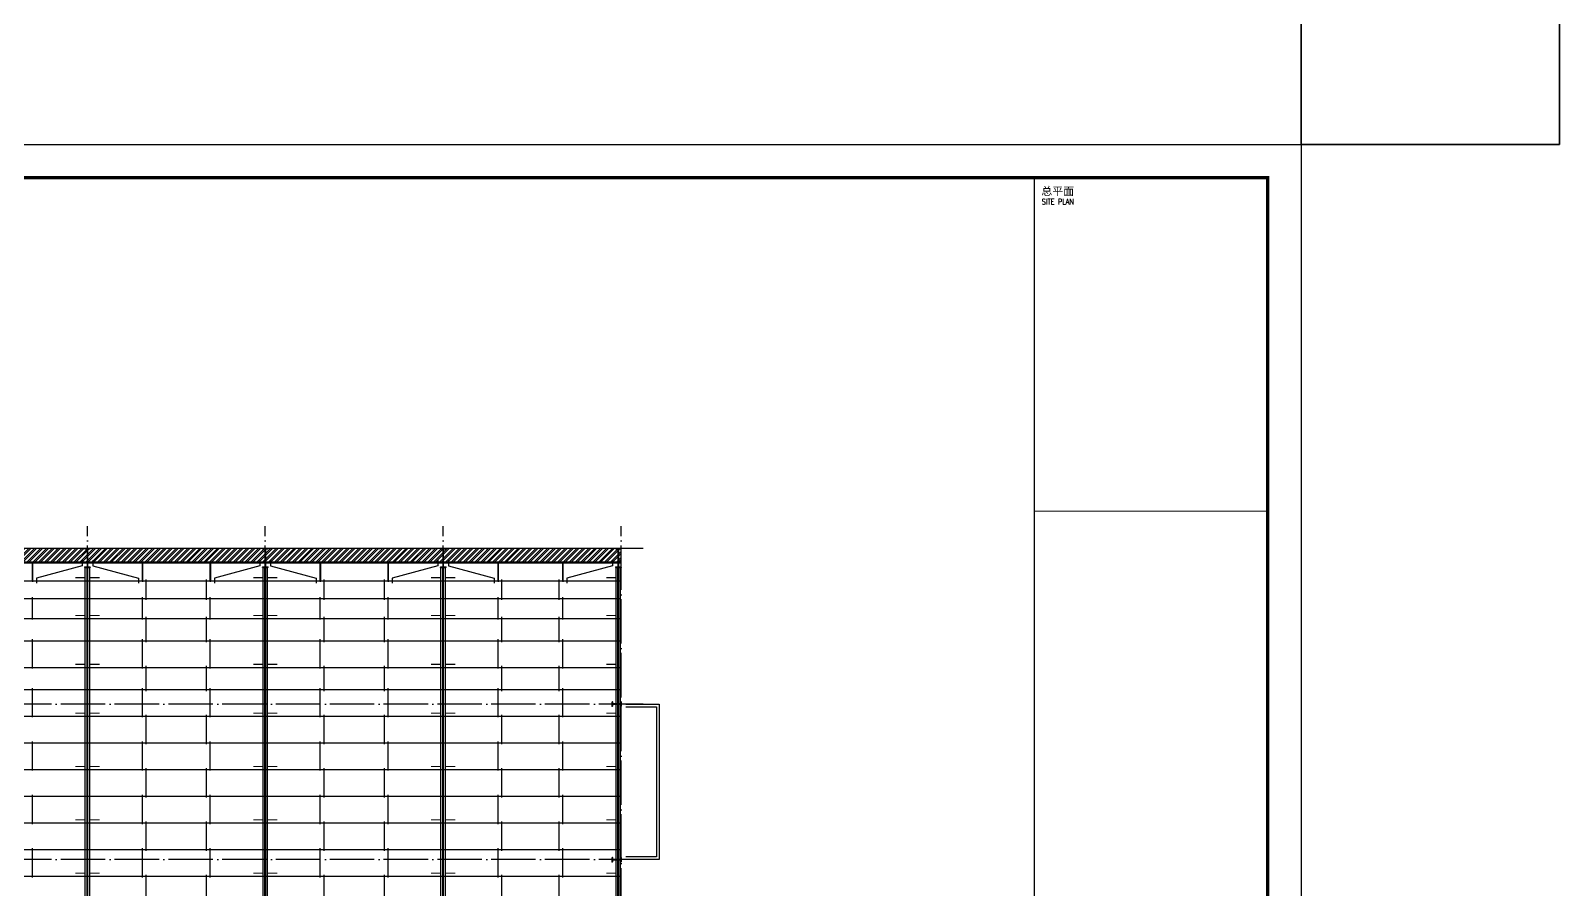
# Model space of a CAD drawing. Extents: x 293620 to 503924, y -252071 to 755100.
# Drawn here: x 435159 to 503924, y 219528 to 258169 of the extents above; entities that cross this region are included whole.
import ezdxf

# ---------------------------------------------------------------- set-up
doc = ezdxf.new("R2010")
doc.units = 0
doc.header["$LTSCALE"] = 1000
doc.header["$MEASUREMENT"] = 0
doc.linetypes.add('DASH', pattern=[0.35, 0.25, -0.1])
doc.linetypes.add('DOTE', pattern=[2.42, 2, -0.2, 0.02, -0.2])
for name, color, linetype in [('0 - 屋顶线', 150, 'Continuous'), ('3T_WOOD', 21, 'Continuous'), ('DOTE', 14, 'DOTE'), ('SURFACE', 6, 'Continuous'), ('TK', 4, 'Continuous'), ('屋面隅撑', 7, 'Continuous'), ('檩条拉条', 253, 'Continuous')]:
    doc.layers.add(name, color=color, linetype=linetype)
doc.layers.add('10', color=7, linetype='Continuous', lineweight=35)
doc.layers.add('Pkpm_柱子', color=3, linetype='Continuous', lineweight=35)
doc.styles.add('ROMANS', font='romans__.ttf', dxfattribs={"width": 0.65, "height": 231.275})
doc.styles.add('图签宋体', font='', dxfattribs={"height": 300})
doc.styles.get('图签宋体').set_extended_font_data('NSimSun')

# ---------------------------------------------------------------- blocks, each defined once
blk = doc.blocks.new('GeYuanFrame_66261317', base_point=(20.09, 4.53))
at = {"layer": 'TK'}
blk.add_lwpolyline([(20.09, 4.53), (20.09, 598.53), (861.09, 598.53), (861.09, 4.53)], close=True, dxfattribs=at)
at = {"layer": 'TK', "const_width": 1}
blk.add_lwpolyline([(45.09, 588.53), (851.09, 588.53), (851.09, 14.53), (45.09, 14.53)], close=True, dxfattribs=at)
at = {"layer": 'TK'}
for points, const_width in [([(781.09, 588.53), (781.09, 14.53)], 0.4), ([(781.09, 488.5), (851.09, 488.5)], 0.35)]:
    blk.add_lwpolyline(points, dxfattribs=dict(at, const_width=const_width))
at = {"layer": 'TK', "style": '图签宋体'}
blk.add_text('总平面', height=2.4, dxfattribs=at).set_placement((783.23, 583.28))
at = {"layer": 'TK', "style": 'ROMANS', "width": 0.76}
blk.add_text('SITE PLAN', height=1.697, dxfattribs=at).set_placement((783.35, 580.49))
blk = doc.blocks.new('AW3423W423423423')
at = {"layer": 'Pkpm_柱子'}
for points in [[(437837, 234869), (437837, 234857), (437722, 234857), (437722, 234031), (437837, 234031), (437837, 234019), (437597, 234019), (437597, 234031), (437712, 234031), (437712, 234857), (437597, 234857), (437597, 234869)], [(445837, 234869), (445837, 234857), (445722, 234857), (445722, 234031), (445837, 234031), (445837, 234019), (445597, 234019), (445597, 234031), (445712, 234031), (445712, 234857), (445597, 234857), (445597, 234869)], [(453837, 234869), (453837, 234857), (453722, 234857), (453722, 234031), (453837, 234031), (453837, 234019), (453597, 234019), (453597, 234031), (453712, 234031), (453712, 234857), (453597, 234857), (453597, 234869)], [(461717, 234869), (461717, 234857), (461602, 234857), (461602, 234031), (461717, 234031), (461717, 234019), (461477, 234019), (461477, 234031), (461592, 234031), (461592, 234857), (461477, 234857), (461477, 234869)], [(461317, 227969), (461329, 227969), (461329, 227874), (461705, 227874), (461705, 227969), (461717, 227969), (461717, 227769), (461705, 227769), (461705, 227864), (461329, 227864), (461329, 227769), (461317, 227769)], [(461317, 220969), (461329, 220969), (461329, 220874), (461705, 220874), (461705, 220969), (461717, 220969), (461717, 220769), (461705, 220769), (461705, 220864), (461329, 220864), (461329, 220769), (461317, 220769)]]:
    blk.add_hatch(color=256, dxfattribs=at).paths.add_polyline_path(points)
for points in [[(437837, 234869), (437837, 234857), (437722, 234857), (437722, 234031), (437837, 234031), (437837, 234019), (437597, 234019), (437597, 234031), (437712, 234031), (437712, 234857), (437597, 234857), (437597, 234869)], [(445837, 234869), (445837, 234857), (445722, 234857), (445722, 234031), (445837, 234031), (445837, 234019), (445597, 234019), (445597, 234031), (445712, 234031), (445712, 234857), (445597, 234857), (445597, 234869)], [(453837, 234869), (453837, 234857), (453722, 234857), (453722, 234031), (453837, 234031), (453837, 234019), (453597, 234019), (453597, 234031), (453712, 234031), (453712, 234857), (453597, 234857), (453597, 234869)], [(461717, 234869), (461717, 234857), (461602, 234857), (461602, 234031), (461717, 234031), (461717, 234019), (461477, 234019), (461477, 234031), (461592, 234031), (461592, 234857), (461477, 234857), (461477, 234869)], [(461317, 227969), (461329, 227969), (461329, 227874), (461705, 227874), (461705, 227969), (461717, 227969), (461717, 227769), (461705, 227769), (461705, 227864), (461329, 227864), (461329, 227769), (461317, 227769)], [(461317, 220969), (461329, 220969), (461329, 220874), (461705, 220874), (461705, 220969), (461717, 220969), (461717, 220769), (461705, 220769), (461705, 220864), (461329, 220864), (461329, 220769), (461317, 220769)]]:
    blk.add_lwpolyline(points, close=True, dxfattribs=at)

msp = doc.modelspace()

# ---------------------------------------------------------------- hatches: boundary and pattern name
at = {"ltscale": 0.5}
h = msp.add_hatch(dxfattribs=at)
h.set_pattern_fill('金属', color=1, scale=75, angle=-360, style=0)
h.set_pattern_definition([(45, (-1189676.16, 258914), (-132.582521, 132.582521), []), (45, (-1189587.77, 258914), (-132.582521, 132.582521), [])])
h.paths.add_polyline_path([(389716.8, 234268.9), (461716.8, 234268.9), (461716.8, 234868.9), (389716.8, 234868.9)])

# ---------------------------------------------------------------- linework, layer by layer
at = {"color": 2}
for p, q in [((435242.4, 234257.6), (435242.4, 233362.1)), ((440191.3, 234257.6), (440191.3, 233362.1)), ((443242.4, 234257.6), (443242.4, 233362.1)), ((448191.3, 234257.6), (448191.3, 233362.1)), ((451242.4, 234257.6), (451242.4, 233362.1)), ((456191.3, 234257.6), (456191.3, 233362.1)), ((459094.4, 234257.6), (459094.4, 233362.1)), ((440358.6, 232555.1), (440358.6, 233469.5)), ((443075.1, 232555.1), (443075.1, 233469.5)), ((448358.6, 232555.1), (448358.6, 233469.5)), ((451075.1, 232555.1), (451075.1, 233469.5)), ((456358.6, 232555.1), (456358.6, 233469.5)), ((458927.1, 232555.1), (458927.1, 233469.5)), ((435242.4, 231671.2), (435242.4, 232670.4)), ((440191.3, 231671.2), (440191.3, 232670.4)), ((443242.4, 231671.2), (443242.4, 232670.4)), ((448191.3, 231671.2), (448191.3, 232670.4)), ((451242.4, 231671.2), (451242.4, 232670.4)), ((456191.3, 231671.2), (456191.3, 232670.4)), ((459094.4, 231671.2), (459094.4, 232670.4)), ((440358.6, 230655.1), (440358.6, 231787.5)), ((443075.1, 230655.1), (443075.1, 231787.5)), ((448358.6, 230655.1), (448358.6, 231787.5)), ((451075.1, 230655.1), (451075.1, 231787.5)), ((456358.6, 230655.1), (456358.6, 231787.5)), ((458927.1, 230655.1), (458927.1, 231787.5)), ((435242.4, 229471.2), (435242.4, 230784)), ((440191.3, 229471.2), (440191.3, 230784)), ((443242.4, 229471.2), (443242.4, 230784)), ((448191.3, 229471.2), (448191.3, 230784)), ((451242.4, 229471.2), (451242.4, 230784)), ((456191.3, 229471.2), (456191.3, 230784)), ((459094.4, 229471.2), (459094.4, 230784)), ((440358.6, 228455.1), (440358.6, 229587.5)), ((443075.1, 228455.1), (443075.1, 229587.5)), ((448358.6, 228455.1), (448358.6, 229587.5)), ((451075.1, 228455.1), (451075.1, 229587.5)), ((456358.6, 228455.1), (456358.6, 229587.5)), ((458927.1, 228455.1), (458927.1, 229587.5)), ((435242.4, 227271.2), (435242.4, 228584)), ((440191.3, 227271.2), (440191.3, 228584)), ((443242.4, 227271.2), (443242.4, 228584)), ((448191.3, 227271.2), (448191.3, 228584)), ((451242.4, 227271.2), (451242.4, 228584)), ((456191.3, 227271.2), (456191.3, 228584)), ((459094.4, 227271.2), (459094.4, 228584)), ((440358.6, 226060.4), (440358.6, 227387.5)), ((443075.1, 226060.4), (443075.1, 227387.5)), ((448358.6, 226060.4), (448358.6, 227387.5)), ((451075.1, 226060.4), (451075.1, 227387.5)), ((456358.6, 226060.4), (456358.6, 227387.5)), ((458927.1, 226060.4), (458927.1, 227387.5)), ((435242.4, 224871.2), (435242.4, 226184)), ((440191.3, 224871.2), (440191.3, 226184)), ((443242.4, 224871.2), (443242.4, 226184)), ((448191.3, 224871.2), (448191.3, 226184)), ((451242.4, 224871.2), (451242.4, 226184)), ((456191.3, 224871.2), (456191.3, 226184)), ((459094.4, 224871.2), (459094.4, 226184)), ((440358.6, 223660.4), (440358.6, 224987.5)), ((443075.1, 223660.4), (443075.1, 224987.5)), ((448358.6, 223660.4), (448358.6, 224987.5)), ((451075.1, 223660.4), (451075.1, 224987.5)), ((456358.6, 223660.4), (456358.6, 224987.5)), ((458927.1, 223660.4), (458927.1, 224987.5)), ((435242.4, 222471.2), (435242.4, 223784)), ((440191.3, 222471.2), (440191.3, 223784)), ((443242.4, 222471.2), (443242.4, 223784)), ((448191.3, 222471.2), (448191.3, 223784)), ((451242.4, 222471.2), (451242.4, 223784)), ((456191.3, 222471.2), (456191.3, 223784)), ((459094.4, 222471.2), (459094.4, 223784)), ((440358.6, 221260.4), (440358.6, 222587.5)), ((443075.1, 221260.4), (443075.1, 222587.5)), ((448358.6, 221260.4), (448358.6, 222587.5)), ((451075.1, 221260.4), (451075.1, 222587.5)), ((456358.6, 221260.4), (456358.6, 222587.5)), ((458927.1, 221260.4), (458927.1, 222587.5)), ((435242.4, 220071.2), (435242.4, 221384)), ((440191.3, 220071.2), (440191.3, 221384)), ((443242.4, 220071.2), (443242.4, 221384)), ((448191.3, 220071.2), (448191.3, 221384)), ((451242.4, 220071.2), (451242.4, 221384)), ((456191.3, 220071.2), (456191.3, 221384)), ((459094.4, 220071.2), (459094.4, 221384)), ((440358.6, 218860.4), (440358.6, 220187.5)), ((443075.1, 218860.4), (443075.1, 220187.5)), ((448358.6, 218860.4), (448358.6, 220187.5)), ((451075.1, 218860.4), (451075.1, 220187.5)), ((456358.6, 218860.4), (456358.6, 220187.5)), ((458927.1, 218860.4), (458927.1, 220187.5))]:
    msp.add_line(p, q, dxfattribs=at)
at = {"color": 35, "linetype": 'ByBlock', "ltscale": 3}
for p, q in [((437616.8, 193718.9), (437616.8, 234018.9)), ((437696.8, 193718.9), (437696.8, 234018.9)), ((437736.8, 193718.9), (437736.8, 234018.9)), ((437816.8, 193718.9), (437816.8, 234018.9)), ((445616.8, 193718.9), (445616.8, 234018.9)), ((445696.8, 193718.9), (445696.8, 234018.9)), ((445736.8, 193718.9), (445736.8, 234018.9)), ((445816.8, 193718.9), (445816.8, 234018.9)), ((453616.8, 193718.9), (453616.8, 234018.9)), ((453696.8, 193718.9), (453696.8, 234018.9)), ((453736.8, 193718.9), (453736.8, 234018.9)), ((453816.8, 193718.9), (453816.8, 234018.9)), ((461496.8, 193718.9), (461496.8, 234018.9)), ((461576.8, 193718.9), (461576.8, 234018.9)), ((461616.8, 193718.9), (461616.8, 234018.9)), ((461696.8, 193718.9), (461696.8, 234018.9))]:
    msp.add_line(p, q, dxfattribs=at)
msp.add_lwpolyline([(389716.8, 234268.9), (461716.8, 234268.9), (461716.8, 234868.9), (389716.8, 234868.9)], close=True)
at = {"ltscale": 0.5}
for points in [[(437477.7, 234345), (437477.7, 234092.5), (435427.5, 233527), (435427.5, 233310.5)], [(437956, 234345), (437956, 234092.5), (440006.2, 233527), (440006.2, 233310.5)], [(445477.7, 234345), (445477.7, 234092.5), (443427.5, 233527), (443427.5, 233310.5)], [(445956, 234345), (445956, 234092.5), (448006.2, 233527), (448006.2, 233310.5)], [(453477.7, 234345), (453477.7, 234092.5), (451427.5, 233527), (451427.5, 233310.5)], [(453956, 234345), (453956, 234092.5), (456006.2, 233527), (456006.2, 233310.5)], [(461329.7, 234345), (461329.7, 234092.5), (459279.4, 233527), (459279.4, 233310.5)]]:
    msp.add_lwpolyline(points, dxfattribs=at)
at = {"layer": '0 - 屋顶线'}
for points in [[(461936.8, 227868.9), (463436.8, 227868.9), (463436.8, 221168.9), (463436.8, 220868.9), (461936.8, 220868.9)], [(461936.8, 227748.9), (463316.8, 227748.9), (463316.8, 221168.9), (463316.8, 220988.9), (461936.8, 220988.9)]]:
    msp.add_lwpolyline(points, dxfattribs=at)
at = {"layer": '10', "color": 1}
msp.add_lwpolyline([(492301.8, 253049.5), (503924.3, 253049.5), (503924.3, 263289.4), (492301.8, 263289.4)], close=True, dxfattribs=at)
at = {"layer": 'DOTE'}
for p, q in [((437716.8, 191868.9), (437716.8, 235868.9)), ((445716.8, 191868.9), (445716.8, 235868.9)), ((453716.8, 191868.9), (453716.8, 235868.9)), ((461716.8, 191868.9), (461716.8, 235868.9)), ((462716.8, 234868.9), (388716.8, 234868.9)), ((462716.8, 227868.9), (388716.8, 227868.9)), ((462716.8, 220868.9), (388716.8, 220868.9))]:
    msp.add_line(p, q, dxfattribs=at)
at = {"layer": 'SURFACE'}
for p, q in [((389736.8, 234218.8), (461696.8, 234218.8)), ((389736.8, 233418.8), (461696.8, 233418.8)), ((389736.8, 232618.8), (461696.8, 232618.8)), ((389736.8, 231718.8), (461696.8, 231718.8)), ((389736.8, 230718.8), (461696.8, 230718.8)), ((389736.8, 229518.8), (461696.8, 229518.8)), ((389736.8, 228518.8), (461696.8, 228518.8)), ((389736.8, 227318.8), (461696.8, 227318.8)), ((389736.8, 226118.8), (461696.8, 226118.8)), ((389736.8, 224918.8), (461696.8, 224918.8)), ((389736.8, 223718.8), (461696.8, 223718.8)), ((389736.8, 222518.8), (461696.8, 222518.8)), ((389736.8, 221318.8), (461696.8, 221318.8)), ((389736.8, 220118.8), (461696.8, 220118.8))]:
    msp.add_line(p, q, dxfattribs=at)
at = {"layer": '屋面隅撑', "color": 3, "linetype": 'DASH', "const_width": 50}
for points in [[(437616.8, 233555.9), (437172.4, 233555.9)], [(438261.2, 233555.9), (437816.8, 233555.9)], [(445616.8, 233555.9), (445172.4, 233555.9)], [(446261.2, 233555.9), (445816.8, 233555.9)], [(453616.8, 233555.9), (453172.4, 233555.9)], [(454261.2, 233555.9), (453816.8, 233555.9)], [(461496.8, 233555.9), (461052.4, 233555.9)], [(437616.8, 231855.9), (437172.4, 231855.9)], [(438261.2, 231855.9), (437816.8, 231855.9)], [(445616.8, 231855.9), (445172.4, 231855.9)], [(446261.2, 231855.9), (445816.8, 231855.9)], [(453616.8, 231855.9), (453172.4, 231855.9)], [(454261.2, 231855.9), (453816.8, 231855.9)], [(461496.8, 231855.9), (461052.4, 231855.9)], [(437616.8, 229655.9), (437172.4, 229655.9)], [(438261.2, 229655.9), (437816.8, 229655.9)], [(445616.8, 229655.9), (445172.4, 229655.9)], [(446261.2, 229655.9), (445816.8, 229655.9)], [(453616.8, 229655.9), (453172.4, 229655.9)], [(454261.2, 229655.9), (453816.8, 229655.9)], [(461496.8, 229655.9), (461052.4, 229655.9)], [(437616.8, 227455.9), (437172.4, 227455.9)], [(438261.2, 227455.9), (437816.8, 227455.9)], [(445616.8, 227455.9), (445172.4, 227455.9)], [(446261.2, 227455.9), (445816.8, 227455.9)], [(453616.8, 227455.9), (453172.4, 227455.9)], [(454261.2, 227455.9), (453816.8, 227455.9)], [(461496.8, 227455.9), (461052.4, 227455.9)], [(437616.8, 225055.9), (437172.4, 225055.9)], [(438261.2, 225055.9), (437816.8, 225055.9)], [(445616.8, 225055.9), (445172.4, 225055.9)], [(446261.2, 225055.9), (445816.8, 225055.9)], [(453616.8, 225055.9), (453172.4, 225055.9)], [(454261.2, 225055.9), (453816.8, 225055.9)], [(461496.8, 225055.9), (461052.4, 225055.9)], [(437616.8, 222655.9), (437172.4, 222655.9)], [(438261.2, 222655.9), (437816.8, 222655.9)], [(445616.8, 222655.9), (445172.4, 222655.9)], [(446261.2, 222655.9), (445816.8, 222655.9)], [(453616.8, 222655.9), (453172.4, 222655.9)], [(454261.2, 222655.9), (453816.8, 222655.9)], [(461496.8, 222655.9), (461052.4, 222655.9)], [(437616.8, 220255.9), (437172.4, 220255.9)], [(438261.2, 220255.9), (437816.8, 220255.9)], [(445616.8, 220255.9), (445172.4, 220255.9)], [(446261.2, 220255.9), (445816.8, 220255.9)], [(453616.8, 220255.9), (453172.4, 220255.9)], [(454261.2, 220255.9), (453816.8, 220255.9)], [(461496.8, 220255.9), (461052.4, 220255.9)]]:
    msp.add_lwpolyline(points, dxfattribs=at)
at = {"layer": '檩条拉条', "color": 2, "const_width": 80}
for points in [[(435242.4, 233418.8), (435242.4, 234218.8)], [(440191.3, 233418.8), (440191.3, 234218.8)], [(443242.4, 233418.8), (443242.4, 234218.8)], [(448191.3, 233418.8), (448191.3, 234218.8)], [(451242.4, 233418.8), (451242.4, 234218.8)], [(456191.3, 233418.8), (456191.3, 234218.8)], [(459094.4, 233418.8), (459094.4, 234218.8)]]:
    msp.add_lwpolyline(points, dxfattribs=at)

# ---------------------------------------------------------------- block references
at = {"layer": '3T_WOOD', "xscale": 150, "yscale": 150, "zscale": 150}
msp.add_blockref('GeYuanFrame_66261317', (366151.8, 163949.5), dxfattribs=at)
at = {"layer": '3T_WOOD'}
msp.add_blockref('AW3423W423423423', (0, 0), dxfattribs=at)

doc.saveas('drawing.dxf')
